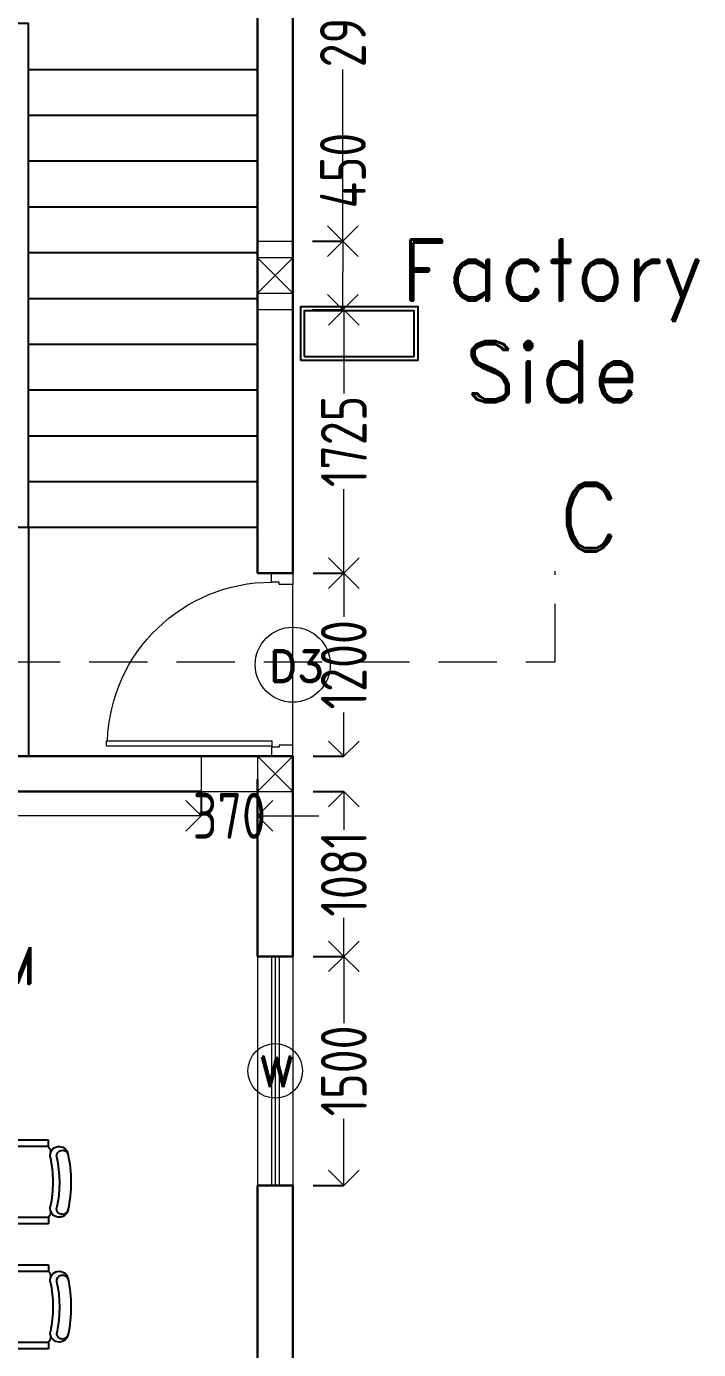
# Model space of a CAD drawing. Header units: inches. Extents: x -605 to 2991212, y -2872845 to 0.
# Drawn here: x 2408146 to 2412545, y -2767359 to -2758691 of the extents above; entities that cross this region are included whole.
import ezdxf

# ---------------------------------------------------------------- set-up
doc = ezdxf.new("R2010")
doc.units = ezdxf.units.IN
doc.header["$LTSCALE"] = 600
doc.header["$MEASUREMENT"] = 0
doc.linetypes.add('DASHED', pattern=[19.05, 12.7, -6.35])
for name, color, linetype in [('50 - FURNITURE', 47, 'Continuous'), ('NOITHAT', 21, 'Continuous'), ('SnT-DIMENSION', 7, 'Continuous'), ('SnT-ROAD', 25, 'Continuous')]:
    doc.layers.add(name, color=color, linetype=linetype)
for name, color, linetype, lineweight in [('DIM', 251, 'Continuous', 0), ('FURNITURE', 23, 'Continuous', 9), ('object dash', 250, 'DASHED', 5), ('PV_TEXT_ROMANS', 7, 'Continuous', 0), ('rRCC 2', 40, 'Continuous', 15), ('TEXT', 7, 'Continuous', 0), ('WALLS', 7, 'Continuous', 30)]:
    doc.layers.add(name, color=color, linetype=linetype, lineweight=lineweight)
doc.layers.add('window', color=7, linetype='Continuous', lineweight=15, true_color=0x735461)
doc.styles.add('DIM', font='geniso.shx', dxfattribs={"width": 0.85})
doc.styles.add('PV_ROMAND', font='romand.shx')
doc.styles.add('ROMAND', font='romand.shx')
doc.dimstyles.new('ST-100', dxfattribs={"dimscale": 100, "dimtxt": 2.5, "dimasz": 2, "dimexe": 0.18, "dimexo": 0.0625, "dimgap": 0.2, "dimtad": 0, "dimdec": 0, "dimzin": 0, "dimdsep": 46, "dimtxsty": 'DIM', "dimblk": 'OPEN90', "dimcen": 0.09, "dimclrd": 256, "dimclrt": 7, "dimadec": 0, "dimazin": 0, "dimtfac": 1, "dimtdec": 0, "dimtofl": 0, "dimtmove": 0, "dimatfit": 3, "dimldrblk": 'OPEN90', "dimfxl": 1, "dimtolj": 1, "dimtzin": 0, "dimlwd": -1, "dimarcsym": 0})

# ---------------------------------------------------------------- blocks, each defined once
blk = doc.blocks.new('CH3')
at = {"layer": '50 - FURNITURE'}
for p, q in [((-259.1, 349.2), (-259.1, 141.4)), ((-218.2, 349.2), (-259.1, 349.2)), ((-218.2, 142.2), (-218.2, 349.2)), ((258.7, 349.6), (217.8, 349.6)), ((217.8, 349.6), (217.8, 141.9)), ((258.7, 141.9), (258.7, 349.6)), ((-218.2, 89.1), (-218.2, 162.9)), ((217.8, 87.4), (217.8, 162.2))]:
    blk.add_line(p, q, dxfattribs=at)
at = {"layer": '50 - FURNITURE', "linetype": 'Continuous'}
for p, q in [((-218, 141.4), (-259.1, 141.4)), ((258.7, 141.9), (217.8, 141.9))]:
    blk.add_line(p, q, dxfattribs=at)
for centre, radius, start, end in [((-163.1, 415.9), 55.3, 99.89884, 279.75221), ((-165.7, 435.5), 35.2, 94.91276, 274.91276), ((0, -347.9), 836.2, 78.08993, 101.91007), ((-3.5, -349.1), 766.3, 78.01124, 101.98876), ((163.1, 415.9), 55.3, 260.24779, 80.10116), ((158.8, 436.6), 36.2, 265.08724, 70.32125), ((18.4, -534.9), 912.7, 91.15667, 100.87136), ((-18.4, -534.9), 912.7, 79.12864, 88.84333), ((-110.6, 114.5), 110.6, 193.25658, 265.9234), ((110.6, 114.5), 110.6, 274.0766, 345.83344), ((0, 1665.8), 1665.8, 265.9234, 274.0766)]:
    blk.add_arc(centre, radius, start, end, dxfattribs=at)
at = {"layer": '50 - FURNITURE'}
for centre, start, end in [((-180.9, 308.9), 90.72261, 132.8382), ((180.4, 309.4), 47.1618, 87.57171)]:
    blk.add_arc(centre, 54.9, start, end, dxfattribs=at)
blk = doc.blocks.new('sdfvgfdd')
at = {"layer": 'TEXT'}
blk.add_circle((2432365.2, -2352024.6), 178.8, dxfattribs=at)
at = {"layer": 'TEXT', "insert": (2432263.3, -2351931.7), "char_height": 200, "attachment_point": 1, "style": 'PV_ROMAND'}
blk.add_mtext('W', dxfattribs=at)
blk = doc.blocks.new('door1')
at = {"layer": 'FURNITURE', "ltscale": 10}
blk.add_line((-29102.45, -2427.68), (-29134.02, -2427.68), dxfattribs=at)
for points in [[(-29103.25, -2391.1), (-29103.25, -2423.54), (-29102.22, -2423.54), (-29102.22, -2391.1)], [(-29134.02, -2425.03), (-29134.47, -2425.03), (-29134.47, -2423.52), (-29136.24, -2423.52), (-29136.24, -2427.68), (-29134.02, -2427.68)], [(-29102.45, -2425.03), (-29102.01, -2425.03), (-29102.01, -2423.52), (-29100.24, -2423.52), (-29100.24, -2427.68), (-29102.45, -2427.68)]]:
    blk.add_lwpolyline(points, close=True, dxfattribs=at)
blk.add_arc((-29102.22, -2423.52), 32.24, 91.8346, 180, dxfattribs=at)
blk = doc.blocks.new('_Open90')
at = {"color": 0, "linetype": 'ByBlock', "lineweight": -2}
for p, q in [((-0.5, 0.5), (0, 0)), ((0, 0), (-1, 0)), ((0, 0), (-0.5, -0.5))]:
    blk.add_line(p, q, dxfattribs=at)
blk = doc.blocks.new('*D2221')
at = {"layer": 'Defpoints', "color": 0}
for p in [(2409888.8, -2764783.1), (2410223, -2764783.1), (2409888.8, -2766283.1)]:
    blk.add_point(p, dxfattribs=at)
at = {"layer": 'DIM', "color": 0, "lineweight": -2}
for p, q in [((2410023, -2764783.1), (2410223, -2764783.1)), ((2410023, -2766283.1), (2410223, -2766283.1))]:
    blk.add_line(p, q, dxfattribs=at)
at = {"layer": 'DIM'}
for p, q in [((2410223, -2764983.1), (2410223, -2765219.8)), ((2410223, -2766083.1), (2410223, -2765846.5))]:
    blk.add_line(p, q, dxfattribs=at)
at = {"layer": 'DIM', "xscale": 200, "yscale": 200, "zscale": 200}
for p, rotation in [((2410223, -2764783.1), 90), ((2410223, -2766283.1), 270)]:
    blk.add_blockref('_Open90', p, dxfattribs=dict(at, rotation=rotation))
at = {"layer": 'DIM', "color": 7, "insert": (2410223, -2765533.1), "char_height": 300, "attachment_point": 5, "rotation": 90, "style": 'DIM'}
blk.add_mtext('\\A1;1500', dxfattribs=at)
blk = doc.blocks.new('*D2222')
at = {"layer": 'Defpoints', "color": 0}
for p in [(2409888.8, -2763702.4), (2410223, -2763702.4), (2409888.8, -2764783.1)]:
    blk.add_point(p, dxfattribs=at)
at = {"layer": 'DIM', "color": 0, "lineweight": -2}
for p, q in [((2410023, -2763702.4), (2410223, -2763702.4)), ((2410023, -2764783.1), (2410223, -2764783.1))]:
    blk.add_line(p, q, dxfattribs=at)
at = {"layer": 'DIM'}
for p, q in [((2410223, -2763902.4), (2410223, -2763955)), ((2410223, -2764583.1), (2410223, -2764530.5))]:
    blk.add_line(p, q, dxfattribs=at)
at = {"layer": 'DIM', "xscale": 200, "yscale": 200, "zscale": 200}
for p, rotation in [((2410223, -2763702.4), 90), ((2410223, -2764783.1), 270)]:
    blk.add_blockref('_Open90', p, dxfattribs=dict(at, rotation=rotation))
at = {"layer": 'DIM', "color": 7, "insert": (2410223, -2764242.7), "char_height": 300, "attachment_point": 5, "rotation": 90, "style": 'DIM'}
blk.add_mtext('\\A1;1081', dxfattribs=at)
blk = doc.blocks.new('*D2223')
at = {"layer": 'Defpoints', "color": 0}
for p in [(2409888.8, -2762272.4), (2410223, -2762272.4), (2409888.8, -2763472.4)]:
    blk.add_point(p, dxfattribs=at)
at = {"layer": 'DIM', "color": 0, "lineweight": -2}
for p, q in [((2410023, -2762272.4), (2410223, -2762272.4)), ((2410023, -2763472.4), (2410223, -2763472.4))]:
    blk.add_line(p, q, dxfattribs=at)
at = {"layer": 'DIM'}
for p, q in [((2410223, -2762472.4), (2410223, -2762559)), ((2410223, -2763272.4), (2410223, -2763185.7))]:
    blk.add_line(p, q, dxfattribs=at)
at = {"layer": 'DIM', "xscale": 200, "yscale": 200, "zscale": 200}
for p, rotation in [((2410223, -2762272.4), 90), ((2410223, -2763472.4), 270)]:
    blk.add_blockref('_Open90', p, dxfattribs=dict(at, rotation=rotation))
at = {"layer": 'DIM', "color": 7, "insert": (2410223, -2762872.4), "char_height": 300, "attachment_point": 5, "rotation": 90, "style": 'DIM'}
blk.add_mtext('\\A1;1200', dxfattribs=at)
blk = doc.blocks.new('D3')
at = {"layer": 'TEXT'}
blk.add_circle((2460018.5, -2289363.6), 245.7, dxfattribs=at)
at = {"layer": 'TEXT', "insert": (2459861.4, -2289270.5), "char_height": 206.12, "attachment_point": 1, "style": 'PV_ROMAND'}
blk.add_mtext('D3', dxfattribs=at)
blk = doc.blocks.new('*D2245')
at = {"layer": 'Defpoints', "color": 0}
for p in [(2409888.8, -2760547.4), (2410223, -2760547.4), (2409888.8, -2762272.4)]:
    blk.add_point(p, dxfattribs=at)
at = {"layer": 'DIM', "color": 0, "lineweight": -2}
for p, q in [((2410023, -2760547.4), (2410223, -2760547.4)), ((2410023, -2762272.4), (2410223, -2762272.4))]:
    blk.add_line(p, q, dxfattribs=at)
at = {"layer": 'DIM'}
for p, q in [((2410223, -2760747.4), (2410223, -2761096.6)), ((2410223, -2762072.4), (2410223, -2761723.1))]:
    blk.add_line(p, q, dxfattribs=at)
at = {"layer": 'DIM', "xscale": 200, "yscale": 200, "zscale": 200}
for p, rotation in [((2410223, -2760547.4), 90), ((2410223, -2762272.4), 270)]:
    blk.add_blockref('_Open90', p, dxfattribs=dict(at, rotation=rotation))
at = {"layer": 'DIM', "color": 7, "insert": (2410223, -2761409.9), "char_height": 300, "attachment_point": 5, "rotation": 90, "style": 'DIM'}
blk.add_mtext('\\A1;1725', dxfattribs=at)
blk = doc.blocks.new('*D2246')
at = {"layer": 'Defpoints', "color": 0}
for p in [(2409888.8, -2760097.4), (2410217.1, -2760097.4), (2409888.8, -2760547.4)]:
    blk.add_point(p, dxfattribs=at)
at = {"layer": 'DIM'}
for p, q in [((2410217.1, -2760097.4), (2410217.1, -2759897.4)), ((2410217.1, -2760347.4), (2410217.1, -2760297.4))]:
    blk.add_line(p, q, dxfattribs=at)
at = {"layer": 'DIM', "color": 0, "lineweight": -2}
for p, q in [((2410017.1, -2760097.4), (2410217.1, -2760097.4)), ((2410017.1, -2760547.4), (2410217.1, -2760547.4))]:
    blk.add_line(p, q, dxfattribs=at)
at = {"layer": 'DIM', "xscale": 200, "yscale": 200, "zscale": 200}
for p, rotation in [((2410217.1, -2760097.4), 90), ((2410217.1, -2760547.4), 270)]:
    blk.add_blockref('_Open90', p, dxfattribs=dict(at, rotation=rotation))
at = {"layer": 'DIM', "color": 7, "insert": (2410217.1, -2759635), "char_height": 300, "attachment_point": 5, "rotation": 90, "style": 'DIM'}
blk.add_mtext('\\A1;450', dxfattribs=at)
blk = doc.blocks.new('*D2247')
at = {"layer": 'Defpoints', "color": 0}
for p in [(2409888.8, -2757172.4), (2410217.1, -2757172.4), (2409888.8, -2760097.4)]:
    blk.add_point(p, dxfattribs=at)
at = {"layer": 'DIM', "color": 0, "lineweight": -2}
for p, q in [((2410017.1, -2757172.4), (2410217.1, -2757172.4)), ((2410017.1, -2760097.4), (2410217.1, -2760097.4))]:
    blk.add_line(p, q, dxfattribs=at)
at = {"layer": 'DIM'}
for p, q in [((2410217.1, -2757372.4), (2410217.1, -2758295.6)), ((2410217.1, -2759897.4), (2410217.1, -2758974.1))]:
    blk.add_line(p, q, dxfattribs=at)
at = {"layer": 'DIM', "xscale": 200, "yscale": 200, "zscale": 200}
for p, rotation in [((2410217.1, -2757172.4), 90), ((2410217.1, -2760097.4), 270)]:
    blk.add_blockref('_Open90', p, dxfattribs=dict(at, rotation=rotation))
at = {"layer": 'DIM', "color": 7, "insert": (2410217.1, -2758634.9), "char_height": 300, "attachment_point": 5, "rotation": 90, "style": 'DIM'}
blk.add_mtext('\\A1;2925', dxfattribs=at)
blk = doc.blocks.new('*D2267')
at = {"layer": 'Defpoints', "color": 0}
for p in [(2404688.7, -2763472.4), (2409288.8, -2763702.4), (2409288.8, -2763862.4)]:
    blk.add_point(p, dxfattribs=at)
at = {"layer": 'DIM', "color": 0, "lineweight": -2}
for p, q in [((2404688.7, -2763662.4), (2404688.7, -2763862.4)), ((2409288.8, -2763702.4), (2409288.8, -2763862.4))]:
    blk.add_line(p, q, dxfattribs=at)
at = {"layer": 'DIM'}
for p, q in [((2404888.7, -2763862.4), (2406637.2, -2763862.4)), ((2409088.8, -2763862.4), (2407340.4, -2763862.4))]:
    blk.add_line(p, q, dxfattribs=at)
at = {"layer": 'DIM', "xscale": 200, "yscale": 200, "zscale": 200, "rotation": 180}
blk.add_blockref('_Open90', (2404688.7, -2763862.4), dxfattribs=at)
at = {"layer": 'DIM', "xscale": 200, "yscale": 200, "zscale": 200}
blk.add_blockref('_Open90', (2409288.8, -2763862.4), dxfattribs=at)
at = {"layer": 'DIM', "color": 7, "insert": (2406988.8, -2763862.4), "char_height": 300, "attachment_point": 5, "style": 'DIM'}
blk.add_mtext('\\A1;4600', dxfattribs=at)
blk = doc.blocks.new('*D2268')
at = {"layer": 'Defpoints', "color": 0}
for p in [(2409658.8, -2763622.4), (2409288.8, -2763702.4), (2409658.8, -2763862.4)]:
    blk.add_point(p, dxfattribs=at)
at = {"layer": 'DIM', "color": 0, "lineweight": -2}
for p, q in [((2409658.8, -2763662.4), (2409658.8, -2763862.4)), ((2409288.8, -2763702.4), (2409288.8, -2763862.4))]:
    blk.add_line(p, q, dxfattribs=at)
at = {"layer": 'DIM'}
for p, q in [((2409088.8, -2763862.4), (2408888.8, -2763862.4)), ((2409858.8, -2763862.4), (2410058.8, -2763862.4))]:
    blk.add_line(p, q, dxfattribs=at)
at = {"layer": 'DIM', "xscale": 200, "yscale": 200, "zscale": 200}
blk.add_blockref('_Open90', (2409288.8, -2763862.4), dxfattribs=at)
at = {"layer": 'DIM', "xscale": 200, "yscale": 200, "zscale": 200, "rotation": 180}
blk.add_blockref('_Open90', (2409658.8, -2763862.4), dxfattribs=at)
at = {"layer": 'DIM', "color": 7, "insert": (2409473.8, -2763862.4), "char_height": 300, "attachment_point": 5, "style": 'DIM'}
blk.add_mtext('\\A1;370', dxfattribs=at)

msp = doc.modelspace()

# ---------------------------------------------------------------- linework, layer by layer
at = {"color": 3, "linetype": 'ByBlock'}
msp.add_lwpolyline([(2409938.8, -2760878.3), (2410708.8, -2760878.3), (2410708.8, -2760528.3), (2409938.8, -2760528.3)], close=True, dxfattribs=at)
at = {"color": 2, "linetype": 'ByBlock'}
msp.add_lwpolyline([(2409963.8, -2760853.3), (2410683.8, -2760853.3), (2410683.8, -2760553.3), (2409963.8, -2760553.3)], close=True, dxfattribs=at)
at = {"layer": 'NOITHAT', "linetype": 'Continuous'}
for p, q in [((2408158.8, -2758972.4), (2409658.8, -2758972.4)), ((2408158.8, -2759272.4), (2409658.8, -2759272.4)), ((2408158.8, -2759572.4), (2409658.8, -2759572.4)), ((2408158.8, -2759872.4), (2409658.8, -2759872.4)), ((2408158.8, -2760172.4), (2409658.8, -2760172.4)), ((2408158.8, -2760472.4), (2409658.8, -2760472.4)), ((2408158.8, -2760772.4), (2409658.8, -2760772.4)), ((2408158.8, -2761072.4), (2409658.8, -2761072.4)), ((2408158.8, -2761372.4), (2409658.8, -2761372.4)), ((2408158.8, -2761672.4), (2409658.8, -2761672.4)), ((2408158.8, -2761972.4), (2408158.8, -2763472.4)), ((2408158.8, -2761972.4), (2409658.8, -2761972.4))]:
    msp.add_line(p, q, dxfattribs=at)
msp.add_lwpolyline([(2406958.8, -2761972.4), (2408158.8, -2761972.4), (2408158.8, -2758672.4), (2406958.8, -2758672.4)], dxfattribs=at)
at = {"layer": 'object dash', "color": 1, "ltscale": 0.05}
msp.add_lwpolyline([(2394269.4, -2762259.9), (2394269.4, -2762854.3), (2411607.1, -2762854.3), (2411607.1, -2762259.9)], dxfattribs=at)
at = {"layer": 'rRCC 2', "color": 6}
for p, q in [((2409888.8, -2760437.4), (2409658.8, -2760207.4)), ((2409658.8, -2760437.4), (2409888.8, -2760207.4)), ((2409888.8, -2763472.4), (2409658.8, -2763702.4)), ((2409888.8, -2763702.4), (2409658.8, -2763472.4))]:
    msp.add_line(p, q, dxfattribs=at)
for points in [[(2409658.8, -2760097.4), (2409888.8, -2760097.4), (2409888.8, -2760547.4), (2409658.8, -2760547.4)], [(2409888.8, -2760437.4), (2409888.8, -2760207.4), (2409658.8, -2760207.4), (2409658.8, -2760437.4)], [(2409888.8, -2763702.4), (2409888.8, -2763472.4), (2409288.8, -2763472.4), (2409288.8, -2763702.4)], [(2409888.8, -2763472.4), (2409658.8, -2763472.4), (2409658.8, -2763702.4), (2409888.8, -2763702.4)]]:
    msp.add_lwpolyline(points, close=True, dxfattribs=at)
at = {"layer": 'WALLS', "linetype": 'ByBlock'}
for p, q in [((2409888.8, -2755930.3), (2409888.8, -2762272.4)), ((2409658.8, -2757172.4), (2409658.8, -2762272.4)), ((2409888.8, -2762272.4), (2409658.8, -2762272.4)), ((2409888.8, -2763472.4), (2404688.7, -2763472.4)), ((2409888.8, -2763472.4), (2409888.8, -2764783.1)), ((2409658.8, -2763622.4), (2409658.8, -2764783.1)), ((2409288.8, -2763702.4), (2404688.7, -2763702.4)), ((2409658.8, -2764783.1), (2409888.8, -2764783.1)), ((2409658.8, -2766283.1), (2409658.8, -2768849.7)), ((2409658.8, -2766283.1), (2409888.8, -2766283.1)), ((2409888.8, -2766283.1), (2409888.8, -2768849.7))]:
    msp.add_line(p, q, dxfattribs=at)
at = {"layer": 'window', "color": 146, "linetype": 'ByBlock', "true_color": 0x105689}
for p, q in [((2409658.8, -2764783.1), (2409658.8, -2766283.1)), ((2409748.8, -2764783.1), (2409748.8, -2766283.1)), ((2409773.8, -2764783.1), (2409773.8, -2766283.1)), ((2409798.8, -2764783.1), (2409798.8, -2766283.1)), ((2409888.8, -2764783.1), (2409888.8, -2766283.1))]:
    msp.add_line(p, q, dxfattribs=at)

# ---------------------------------------------------------------- block references
at = {"layer": '50 - FURNITURE', "xscale": -1.062080456361601, "yscale": 1.062080456361601, "zscale": 1.062080456361601, "rotation": 270.088268693922}
for p in [(2407917.7, -2766261, 0), (2407918.2, -2767078.5, 0)]:
    msp.add_blockref('CH3', p, dxfattribs=at)
at = {"layer": 'FURNITURE', "xscale": -33.33333333364662, "yscale": 33.33333333364662, "zscale": 33.33333333364662, "rotation": 89.99999999999993}
msp.add_blockref('door1', (2328966.2, -3733480.3), dxfattribs=at)
at = {"layer": 'SnT-ROAD', "color": 4, "linetype": 'ByBlock'}
for name, p in [('D3', (-50129.8, -473508.7)), ('sdfvgfdd', (-22591.4, -413508.5))]:
    msp.add_blockref(name, p, dxfattribs=at)

# ---------------------------------------------------------------- texts
at = {"layer": 'PV_TEXT_ROMANS', "insert": (2411173.2, -2760086.5), "char_height": 400, "width": 823.028, "attachment_point": 1, "style": 'PV_ROMAND'}
msp.add_mtext('\\pxqc;Factory Side', dxfattribs=at)
at = {"layer": 'PV_TEXT_ROMANS', "insert": (2411604.4, -2761680), "char_height": 450, "attachment_point": 1, "style": 'PV_ROMAND'}
msp.add_mtext('\\pxqc;C', dxfattribs=at)
at = {"layer": 'SnT-DIMENSION', "linetype": 'ByBlock', "insert": (2408733, -2764322.9), "char_height": 240, "width": 3535.29, "attachment_point": 3, "style": 'ROMAND'}
msp.add_mtext('\\A1;\\pxqc;CONF. ROOM\\P4.92M X 7.63M', dxfattribs=at)

# ---------------------------------------------------------------- dimensions: what is measured, and where the dimension line sits
at = {"layer": 'DIM'}
for base, p1, p2, picture, middle in [((2410217.1, -2757172.4), (2409888.8, -2760097.4), (2409888.8, -2757172.4), '*D2247', (2410217.1, -2758634.9)), ((2410217.1, -2760097.4), (2409888.8, -2760547.4), (2409888.8, -2760097.4), '*D2246', (2410217.1, -2759635)), ((2410223, -2760547.4), (2409888.8, -2762272.4), (2409888.8, -2760547.4), '*D2245', (2410223, -2761409.9)), ((2410223, -2762272.4), (2409888.8, -2763472.4), (2409888.8, -2762272.4), '*D2223', (2410223, -2762872.4)), ((2410223, -2763702.4), (2409888.8, -2764783.1), (2409888.8, -2763702.4), '*D2222', (2410223, -2764242.7)), ((2410223, -2764783.1), (2409888.8, -2766283.1), (2409888.8, -2764783.1), '*D2221', (2410223, -2765533.1))]:
    dim = msp.add_linear_dim(base=base, p1=p1, p2=p2, angle=90, dimstyle='ST-100', override={"dimtxt": 3, "dimexe": 0, "dimexo": 0, "dimfxl": 2, "dimfxlon": 1, "dimtfillclr": 256, "dimarcsym": 1}, dxfattribs=at)
    dim.commit()
    dim.dimension.update_dxf_attribs({"geometry": picture, "text_midpoint": middle})
dim = msp.add_linear_dim(base=(2409288.8, -2763862.4), p1=(2404688.7, -2763472.4), p2=(2409288.8, -2763702.4), dimstyle='ST-100', override={"dimtxt": 3, "dimexe": 0, "dimexo": 0, "dimfxl": 2, "dimfxlon": 1, "dimtfillclr": 256, "dimarcsym": 1}, dxfattribs=at)
dim.commit()
dim.dimension.update_dxf_attribs({"geometry": '*D2267', "text_midpoint": (2406988.8, -2763862.4)})
dim = msp.add_linear_dim(base=(2409658.8, -2763862.4), p1=(2409288.8, -2763702.4), p2=(2409658.8, -2763622.4), dimstyle='ST-100', override={"dimtxt": 3, "dimexe": 0, "dimexo": 0, "dimfxl": 2, "dimfxlon": 1, "dimtfillclr": 256, "dimarcsym": 1}, dxfattribs=at)
dim.commit()
dim.dimension.update_dxf_attribs({"geometry": '*D2268', "text_midpoint": (2409473.8, -2763862.4), "dimtype": 160})

doc.saveas('drawing.dxf')
